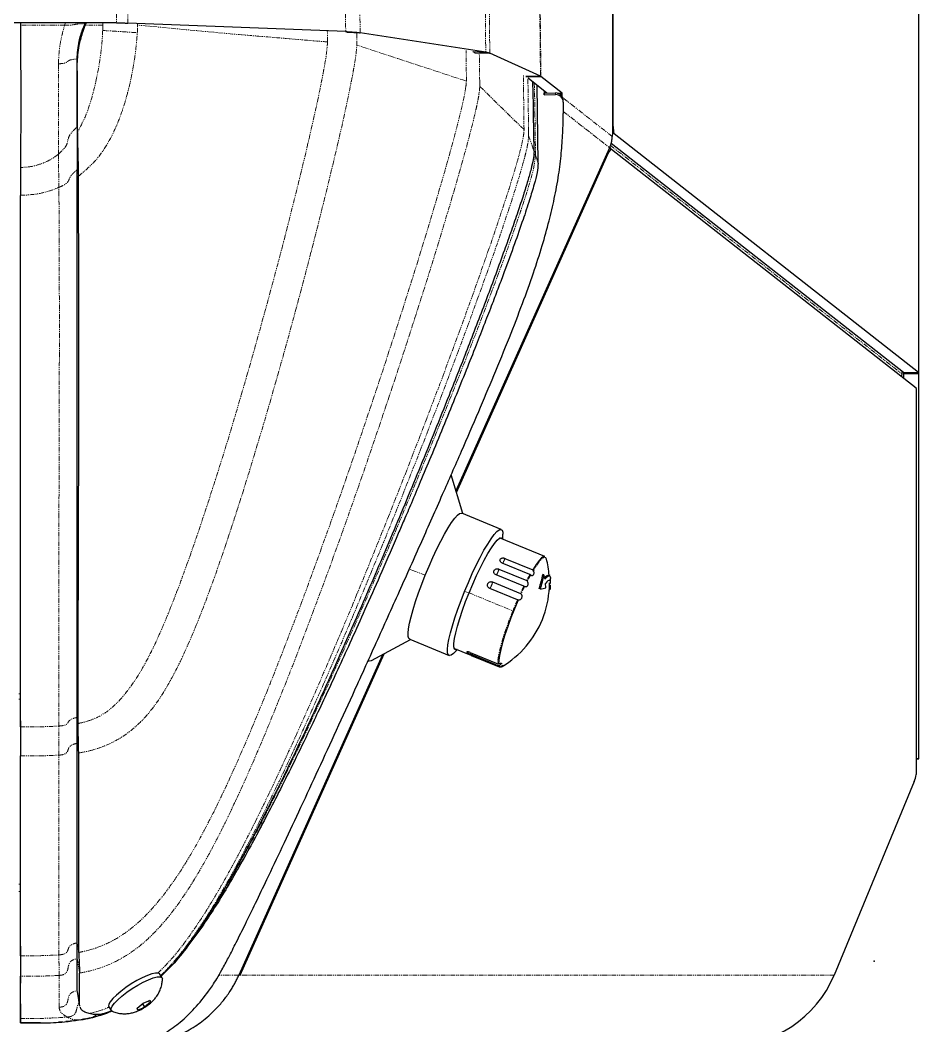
# Model space of a CAD drawing. Header units: millimetres. Extents: x -18594 to 273470, y -238787 to 48452.
# Drawn here: x 163051.3 to 163288.5, y -28931.9 to -28666.4 of the extents above; entities that cross this region are included whole.
import ezdxf

# ---------------------------------------------------------------- set-up
doc = ezdxf.new("R2010")
doc.units = ezdxf.units.MM
doc.linetypes.add('Xref AGV layout$0$PHANTOM', pattern=[2.5, 1.25, -0.25, 0.25, -0.25, 0.25, -0.25])
doc.layers.add('AM_BOR', color=4, linetype='Continuous', lineweight=25)
doc.layers.add('Xref AGV layout$0$ANNOTATION', color=5, linetype='Continuous')

# ---------------------------------------------------------------- blocks, each defined once
blk = doc.blocks.new('Xref AGV layout$0$A$C6D3E55E3')
at = {"color": 7, "linetype": 'Continuous', "lineweight": 25}
for p, q in [((3234.81, 1701.82), (2147.25, 1701.82)), ((3234.57, 1701.76), (3171.55, 1621.4)), ((3234.57, 1697.79), (3234.57, 1701.76)), ((3234.81, 1697.82), (3234.81, 1701.82)), ((3336.39, 1701.82), (3234.81, 1701.82)), ((3336.53, 1701.82), (3336.39, 1701.82)), ((3336.53, 1701.11), (3336.53, 1701.82)), ((3175.55, 1620.68), (3238.6, 1701.07)), ((3238.74, 1701.11), (3340.67, 1701.11)), ((3342.48, 1700.57), (3393.58, 1679.45)), ((3234.57, 1697.79), (3174.04, 1620.6)), ((3234.91, 1697.37), (3234.25, 1697.38)), ((3236.04, 1697.82), (3234.81, 1697.82)), ((3169.56, 1621.18), (2149.25, 1621.18)), ((2149.25, 1620.94), (3171.19, 1620.94)), ((3171.19, 1620.94), (3172.23, 1620.91)), ((3175.14, 1620.33), (3175.39, 1620.3)), ((3175.21, 1620.22), (3265.76, 1579.65)), ((3175.54, 1620.67), (3175.33, 1620.16)), ((3266.2, 1579.79), (3176.92, 1619.78)), ((3160.8, 1607.69), (3156.42, 1602.1)), ((3161.68, 1607.68), (3160.8, 1607.69)), ((3160.8, 1606.45), (3160.8, 1607.69)), ((3163.18, 1607.99), (3162.74, 1607.99)), ((3163.18, 1607.99), (3166.15, 1607.99)), ((3160.77, 1603.69), (3156.87, 1598.71)), ((3160.78, 1602.99), (3160.75, 1605.97)), ((3161.22, 1602.99), (3161.19, 1605.97)), ((3288.12, 1604.54), (3288.01, 1604.27)), ((3288.2, 1604.35), (3288.07, 1604.05)), ((3291.45, 1604.62), (3291.33, 1604.32)), ((3291.89, 1604.3), (3291.88, 1604.29)), ((3156.35, 1601.98), (3150.22, 1588.6)), ((3156.32, 1598.07), (3156.35, 1601.98)), ((3156.42, 1598.13), (3156.42, 1602.1)), ((3179.27, 1601.37), (3158.77, 1601.12)), ((3160.22, 1602.98), (3161.22, 1602.99)), ((3160.23, 1602.98), (3160.78, 1602.99)), ((3161.22, 1602.99), (3160.78, 1602.99)), ((3283.14, 1603.12), (3278.27, 1591.34)), ((3287.96, 1602.89), (3287.83, 1602.58)), ((3291.65, 1601.9), (3291.53, 1601.6)), ((3176.15, 1600.29), (3166.18, 1600.16)), ((3283.59, 1592.59), (3286.62, 1599.92)), ((3287.85, 1599.2), (3284.82, 1591.87)), ((3286.42, 1591.01), (3289.45, 1598.34)), ((3287.02, 1600.03), (3286.6, 1600.29)), ((3290.97, 1597.57), (3287.94, 1590.24)), ((3289.81, 1589.35), (3292.84, 1596.67)), ((3294.55, 1595.9), (3291.52, 1588.57)), ((3275.95, 1591.62), (3271.66, 1581.24)), ((3278.58, 1592.08), (3277.17, 1592.05)), ((3278.25, 1591.35), (3278.21, 1591.26)), ((3278.27, 1591.34), (3278.25, 1591.19)), ((3308.42, 1583.39), (3311.45, 1590.72)), ((3311.94, 1590.82), (3308.91, 1583.49)), ((3309.21, 1583.72), (3312.23, 1591.05)), ((3150.19, 1584.69), (3150.22, 1588.6)), ((3149.97, 1587.54), (3144.86, 1554.38)), ((3149.82, 1584.15), (3149.97, 1587.54)), ((3307.38, 1579.31), (3308.98, 1583.17)), ((3271.75, 1581.46), (3261.58, 1578.39)), ((3271.63, 1581.12), (3271.66, 1581.24)), ((3307.66, 1579.97), (3307.75, 1579.59)), ((3308.67, 1579.03), (3307.69, 1580.05)), ((3304.93, 1567.48), (3309.22, 1577.87)), ((3307.37, 1579.21), (3307.41, 1579.3)), ((3310.56, 1557.41), (3305.02, 1567.7)), ((3393.58, 1522.72), (3308.79, 1560.71)), ((3309.03, 1560.27), (3393.58, 1522.39)), ((3310.74, 1556.75), (3310.7, 1556.57)), ((3144.71, 1550.99), (3144.86, 1554.38)), ((3144.55, 1550.58), (3142.3, 1493.09)), ((3144.55, 1550.51), (3144.71, 1550.99)), ((3393.47, 1522.44), (3393.58, 1522.72)), ((3390.77, 1504.59), (3393.06, 1502.62)), ((3393.81, 1501.85), (3393.06, 1502.62)), ((3394.3, 1502.16), (3393.32, 1501.53)), ((3400.22, 1498.9), (3400.74, 1499.1)), ((3400.27, 1498.8), (3400.74, 1499.1)), ((3400.74, 1499.1), (3402.06, 1497.5)), ((3401.21, 1496.96), (3402.06, 1497.5)), ((3402.35, 1495.51), (3401.03, 1497.1)), ((3402.86, 1495.71), (3402.35, 1495.51)), ((3142.25, 1490.12), (3142.25, 1455.82)), ((3401.97, 1488.07), (3402.95, 1488.7)), ((3142.49, 1481.83), (3142.84, 1481.83)), ((3389.24, 1479.73), (3385.07, 1479.73)), ((3397.96, 1479.75), (3401.77, 1480.32)), ((3401.76, 1480.4), (3401.55, 1480.3)), ((3405.98, 1475.9), (3406.05, 1474.78)), ((3142.25, 1464.73), (3142.84, 1464.73)), ((3178.83, 1464.73), (3183.85, 1464.73)), ((3180.42, 1464.77), (3187.77, 1464.73)), ((3183.84, 1464.73), (3186.25, 1464.73)), ((3328.08, 1464.74), (3187.77, 1464.73)), ((3326.45, 1464.73), (3300.84, 1464.73)), ((3326.45, 1464.73), (3329.61, 1464.73)), ((3329.56, 1464.73), (3333.11, 1464.73)), ((3388.5, 1464.74), (3335.74, 1464.73)), ((3385.93, 1464.73), (3364.7, 1464.73)), ((3389.06, 1464.73), (3391.26, 1464.73)), ((3391.26, 1464.73), (3391.71, 1464.73)), ((3391.71, 1464.73), (3395.7, 1464.73)), ((3405.05, 1464.74), (3393.89, 1464.73)), ((3402.2, 1464.73), (3405.48, 1464.74)), ((3406.22, 1464.74), (3406.22, 1464.74))]:
    blk.add_line(p, q, dxfattribs=at)
at = {"color": 8, "linetype": 'Xref AGV layout$0$PHANTOM', "lineweight": 18}
for p, q in [((2147.25, 1701.76), (3234.57, 1701.76)), ((3336.39, 1701.82), (3336.39, 1701.11)), ((3174.53, 1620.37), (3234.91, 1697.37)), ((3393.58, 1679.45), (3393.58, 1522.72)), ((3172.23, 1620.91), (3161.98, 1607.84)), ((3165.62, 1607.99), (3175.21, 1620.22)), ((3169.56, 1621.18), (3169.56, 1620.94)), ((3171.55, 1620.93), (3171.55, 1621.4)), ((3176.81, 1619.5), (3176.92, 1619.78)), ((3161.19, 1605.97), (3160.75, 1605.97)), ((3290.24, 1604.65), (3290.12, 1604.35)), ((3290.67, 1604.65), (3290.55, 1604.35)), ((3156.42, 1602.1), (2147.25, 1591.26)), ((2147.25, 1591.14), (3156.35, 1601.98)), ((3177.19, 1600.65), (3179.27, 1601.37)), ((3289, 1603.21), (3288.96, 1603.12)), ((3170.83, 1598.83), (3156.83, 1598.66)), ((3177.19, 1600.65), (3165.74, 1600.51)), ((3172.01, 1598.84), (3170.83, 1598.83)), ((3172.01, 1598.84), (3176.15, 1600.29)), ((3170.41, 1597.64), (3155.92, 1597.47)), ((3292.69, 1583.13), (3297.46, 1594.67)), ((3275.93, 1591.51), (3271.63, 1581.12)), ((3150.22, 1588.6), (2147.25, 1577.83)), ((2147.25, 1576.76), (3149.97, 1587.54)), ((3157.85, 1585.93), (3150.58, 1585.84)), ((3157.85, 1585.93), (3159.02, 1585.95)), ((3157.62, 1582.44), (3149.54, 1582.34)), ((3292.7, 1583.13), (3292.31, 1581.97)), ((3307.75, 1579.59), (3307.67, 1579.39)), ((3288.02, 1571.58), (3286.49, 1567.35)), ((3144.86, 1554.38), (2147.25, 1543.66)), ((3145.09, 1553.49), (3147.09, 1553.51)), ((3147.09, 1553.51), (3148.12, 1553.54)), ((2147.25, 1539.87), (3144.55, 1550.58)), ((3147.26, 1545.77), (3144.36, 1545.73)), ((3393.58, 1522.39), (3393.58, 1517.12)), ((3145.18, 1520.72), (3142.85, 1495.68)), ((3393.84, 1501.87), (3393.15, 1502.61)), ((3142.4, 1495.67), (3142.62, 1495.68)), ((3142.62, 1495.68), (3142.85, 1495.68)), ((3142.3, 1493.09), (2147.25, 1482.41)), ((2147.25, 1479.43), (3142.25, 1490.12)), ((3142.25, 1486.47), (3142.83, 1486.48)), ((3142.83, 1486.47), (3142.92, 1486.47)), ((3142.84, 1486.47), (3142.84, 1481.83)), ((3142.49, 1481.83), (3142.25, 1481.97)), ((3181.01, 1479.73), (3177.92, 1479.73)), ((3181.01, 1479.73), (3182.72, 1480.05)), ((3325.58, 1479.73), (3327.2, 1479.96)), ((3385.07, 1479.73), (3332.42, 1479.73)), ((3397.73, 1479.73), (3389.24, 1479.73)), ((3142.84, 1476.38), (3142.25, 1476.65)), ((3142.84, 1476.38), (3142.84, 1464.73)), ((3388.27, 1474.9), (3335.54, 1474.91)), ((3402.08, 1474.94), (3393.68, 1474.99)), ((3178.83, 1464.73), (3180.42, 1464.77)), ((3319.38, 1464.32), (3319.38, 1464.73)), ((3320.8, 1464.32), (3320.8, 1464.73)), ((3326.45, 1464.73), (3328.08, 1464.74)), ((3369.56, 1464.32), (3369.56, 1464.73)), ((3371.5, 1464.32), (3371.5, 1464.73)), ((3385.93, 1464.73), (3388.5, 1464.74)), ((3391.71, 1464.73), (3393.89, 1464.73)), ((3401.19, 1464.73), (3405.05, 1464.74))]:
    blk.add_line(p, q, dxfattribs=at)
at = {"color": 8, "linetype": 'Xref AGV layout$0$PHANTOM', "lineweight": 18, "flags": 128}
for points in [[(3283.76, 1603.57), (3283.35, 1603.34), (3283.31, 1602.95), (3283.65, 1602.41), (3284.35, 1601.74), (3285.4, 1600.95), (3286.78, 1600.07)], [(3170.41, 1597.64), (3164.71, 1591.79), (3159.02, 1585.95)], [(3297.46, 1594.67), (3299.72, 1593.78), (3301.94, 1592.97), (3304.06, 1592.26), (3306.02, 1591.67), (3307.78, 1591.21), (3309.29, 1590.9), (3310.53, 1590.73), (3311.45, 1590.72)], [(3157.62, 1582.44), (3152.87, 1567.98), (3148.12, 1553.54)], [(3151.76, 1479.73), (3152.42, 1479.75), (3153.09, 1479.76)], [(3169.67, 1479.73), (3170.43, 1479.76), (3171.18, 1479.79)], [(3332.42, 1479.73), (3333.7, 1479.94), (3334.97, 1480.14)], [(3385.07, 1479.73), (3386.35, 1479.93), (3387.62, 1480.12)], [(3389.24, 1479.73), (3391.15, 1480.06), (3393.05, 1480.38)], [(3397.73, 1479.73), (3399.64, 1480.02), (3401.55, 1480.3)]]:
    blk.add_lwpolyline(points, dxfattribs=at)
at = {"color": 7, "linetype": 'Continuous', "lineweight": 25, "flags": 128}
for points in [[(3288.7, 1603.05), (3288.5, 1603.23), (3288.24, 1603.52), (3288.09, 1603.77), (3288.05, 1603.97), (3288.07, 1604.05)], [(3289, 1603.21), (3288.63, 1603.53), (3288.37, 1603.82), (3288.22, 1604.07), (3288.18, 1604.28), (3288.25, 1604.44), (3288.44, 1604.55), (3288.74, 1604.62), (3288.9, 1604.63)], [(3290.24, 1604.65), (3289.89, 1604.64), (3289.62, 1604.58), (3289.46, 1604.48), (3289.39, 1604.34), (3289.42, 1604.15), (3289.56, 1603.93), (3289.79, 1603.67), (3290.12, 1603.38)], [(3283.14, 1603.12), (3283.14, 1602.8), (3283.48, 1602.26), (3284.19, 1601.59), (3285.24, 1600.8), (3286.62, 1599.92)], [(3294.62, 1596.1), (3296.94, 1595.11), (3299.27, 1594.18), (3301.57, 1593.33), (3303.76, 1592.58), (3305.81, 1591.96), (3307.64, 1591.47), (3309.22, 1591.13), (3310.5, 1590.95), (3311.45, 1590.94)], [(3275.93, 1591.51), (3276.13, 1591.83), (3276.68, 1592.02), (3277.17, 1592.05)], [(3292.31, 1581.97), (3289.94, 1582.96), (3287.63, 1583.99), (3285.42, 1585.03), (3283.35, 1586.07), (3281.47, 1587.07), (3279.81, 1588.04), (3278.42, 1588.93), (3277.32, 1589.74), (3276.52, 1590.45), (3276.06, 1591.04), (3275.93, 1591.51)], [(3278.13, 1591.61), (3278.35, 1591.92), (3278.55, 1592)], [(3292.7, 1583.13), (3290.38, 1584.1), (3288.13, 1585.11), (3286, 1586.13), (3284.04, 1587.13), (3282.29, 1588.1), (3280.81, 1589.01), (3279.63, 1589.83), (3278.78, 1590.55), (3278.27, 1591.15), (3278.13, 1591.61)], [(3278.32, 1591.46), (3278.28, 1591.41), (3278.22, 1591.24)], [(3307.75, 1579.59), (3307.53, 1579.28), (3306.95, 1579.12), (3306.03, 1579.13), (3304.78, 1579.29), (3303.24, 1579.61), (3301.45, 1580.07), (3299.45, 1580.67), (3297.29, 1581.39), (3295.02, 1582.22), (3292.7, 1583.13)], [(3288.02, 1571.58), (3285.65, 1572.57), (3283.33, 1573.6), (3281.12, 1574.64), (3279.05, 1575.68), (3277.17, 1576.69), (3275.52, 1577.65), (3274.13, 1578.54), (3273.02, 1579.35), (3272.23, 1580.06), (3271.76, 1580.65), (3271.63, 1581.12)], [(3309.25, 1577.99), (3309.04, 1577.66), (3308.5, 1577.48), (3307.63, 1577.44), (3306.46, 1577.56), (3305, 1577.82), (3303.29, 1578.22), (3301.37, 1578.76), (3299.26, 1579.41), (3297.02, 1580.18), (3294.69, 1581.04), (3292.31, 1581.97)], [(3307.3, 1579.18), (3307.35, 1579.25), (3307.38, 1579.31)], [(3307.34, 1579.2), (3307.37, 1579.24), (3307.43, 1579.43)], [(3308.67, 1579.03), (3309.12, 1578.45), (3309.25, 1577.99)], [(3304.93, 1567.48), (3304.75, 1567.27), (3304.2, 1567.09), (3303.34, 1567.06), (3302.16, 1567.17), (3300.71, 1567.43), (3299, 1567.83), (3297.07, 1568.37), (3294.97, 1569.02), (3292.72, 1569.79), (3290.39, 1570.65), (3288.02, 1571.58)], [(3310.56, 1557.41), (3310.61, 1557.33), (3310.74, 1556.75)], [(3393.32, 1501.53), (3393.28, 1501.5), (3393.07, 1501.09), (3393.07, 1500.39), (3393.28, 1499.42), (3393.7, 1498.24), (3394.3, 1496.89), (3395.06, 1495.45), (3395.94, 1493.98), (3396.89, 1492.55), (3397.89, 1491.22), (3398.87, 1490.06), (3399.8, 1489.12), (3400.62, 1488.44), (3401.3, 1488.07), (3401.82, 1488.01), (3401.97, 1488.07)], [(3403.14, 1488.94), (3402.9, 1488.67), (3402.43, 1488.65), (3401.79, 1488.95), (3400.99, 1489.55), (3400.09, 1490.43), (3399.12, 1491.54), (3398.12, 1492.83), (3397.15, 1494.25), (3396.25, 1495.71), (3395.46, 1497.17), (3394.81, 1498.54), (3394.35, 1499.77), (3394.08, 1500.8), (3394.03, 1501.57), (3394.19, 1502.06), (3394.56, 1502.24), (3394.62, 1502.24)], [(3406.22, 1464.73), (3405.22, 1464.73), (3403.72, 1464.73), (3402.22, 1464.73)]]:
    blk.add_lwpolyline(points, dxfattribs=at)
at = {"color": 7, "linetype": 'Continuous', "lineweight": 25}
for centre, radius, start, end in [((3238.71, 1700.93), 0.187, 81.7788, 127.6797), ((3339.75, 1694.71), 6.47, 65.0962, 81.9119), ((3234.84, 1691.37), 6, 82.2609, 89.3324), ((3169.99, 1626.4), 5.23, 265.2871, 287.3566), ((3177.53, 1622.21), 2.5, 217.7016, 256.0319), ((3162.75, 1605.99), 2, 90.1138, 180.7192), ((3163.18, 1605.99), 2, 90.1104, 180.7226), ((3290.07, 1578.65), 25.7, 94.6017, 104.2126), ((3290.07, 1578.65), 26, 89.7522, 92.5843), ((3290.07, 1578.65), 25.7, 87.3343, 90.0421), ((3290.27, 1583.02), 21.63, 86.8753, 88.9531), ((3290.07, 1578.65), 25.7, 67.9203, 87.3343), ((3291.42, 1604.11), 0.503, 22.1757, 86.7275), ((3285.38, 1585.83), 16.92, 68.7046, 81.6866), ((3293.33, 1578.61), 24.87, 100.5063, 102.4854), ((3285.39, 1585.92), 17.17, 68.6164, 81.4086), ((3293.19, 1579.56), 23.9, 94.4525, 96.3646), ((3285.32, 1601.33), 6.36, 5.2099, 19.0009), ((3290.07, 1578.65), 25.7, 30.8643, 67.9203), ((3311.77, 1591.34), 0.546, 287.2386, 327.553), ((3311.28, 1591.31), 1, 14.3606, 31.8911), ((3372, 1862.57), 382.77, 272.3391, 273.1526)]:
    blk.add_arc(centre, radius, start, end, dxfattribs=at)
at = {"color": 8, "linetype": 'Xref AGV layout$0$PHANTOM', "lineweight": 18}
for centre, radius, start, end in [((3316.68, 1650.63), 58.95, 240.7325, 242.4948), ((3316.85, 1650.88), 59.05, 240.7177, 242.51), ((3330, 1676.81), 88.33, 243.7831, 245.1266), ((3329.8, 1676.35), 87.62, 243.7651, 245.1448), ((3336.95, 1692.06), 105.09, 246.2052, 247.924), ((3281.83, 1586.99), 5.87, 60.8753, 72.5538), ((3284, 1590.89), 1.41, 51.7125, 60.9616), ((3284.93, 1585.5), 5.71, 63.0032, 74.9117), ((3287.03, 1589.37), 1.32, 44.7139, 67.9685), ((3311.76, 1591.56), 0.544, 286.7368, 328.0427), ((3288.93, 1584.99), 4.45, 64.3285, 78.4822), ((3290.38, 1587.51), 1.56, 42.9418, 72.5205), ((3306.72, 1578.08), 5.84, 67.982, 72.0419)]:
    blk.add_arc(centre, radius, start, end, dxfattribs=at)
at = {"color": 7, "linetype": 'Continuous', "lineweight": 25}
for centre, major_axis, ratio, start_param, end_param in [((3254.16, 1693.82), (19.6, -7.92), 0.056319, 3.003174, 3.125347), ((3254.16, 1693.82), (19.6, -3.95), 0.031467, 2.986754, 3.108927), ((3382.25, 1651.31), (0, 30.39), 0.987038, 4.712389, 5.895743), ((3167.92, 1598.79), (20, 0.12), 0.069658, 1.657636, 2.099446), ((3151.89, 1499.73), (20.33, 0), 0.983668, 4.218195, 4.250738), ((3151.54, 1499.73), (20.33, 0), 0.983668, 4.237572, 4.250738)]:
    blk.add_ellipse(centre, major_axis=major_axis, ratio=ratio, start_param=start_param, end_param=end_param, dxfattribs=at)
for points, knots in [([(3175.21, 1620.22), (3175.12, 1620.26), (3174.95, 1620.33), (3174.7, 1620.43), (3174.46, 1620.51), (3174.22, 1620.59), (3173.99, 1620.65), (3173.76, 1620.71), (3173.54, 1620.76), (3173.33, 1620.8), (3173.13, 1620.83), (3172.93, 1620.85), (3172.74, 1620.87), (3172.56, 1620.89), (3172.39, 1620.9), (3172.28, 1620.9), (3172.23, 1620.91)], [0, 0, 0, 0, 0.0898075, 0.1767874, 0.2609398, 0.3422647, 0.420762, 0.4964318, 0.569274, 0.6392887, 0.7064759, 0.7708356, 0.8323678, 0.8910726, 0.94695, 1, 1, 1, 1]), ([(3414.25, 1478.7), (3414.17, 1481.17), (3414.02, 1485.89), (3413.04, 1492.7), (3411.28, 1498.41), (3408.86, 1503.13), (3405.98, 1507.11), (3402.28, 1510.93), (3398.95, 1513.63), (3396.29, 1515.49), (3394.4, 1516.67), (3391.94, 1518.07), (3388.74, 1519.78), (3384.72, 1521.83), (3379.91, 1524.22), (3374.37, 1526.91), (3367.6, 1530.16), (3359.56, 1533.96), (3350.29, 1538.3), (3340.43, 1542.87), (3330.14, 1547.61), (3318.58, 1552.89), (3305.93, 1558.63), (3292.44, 1564.7), (3279.37, 1570.54), (3267.03, 1576.01), (3255.61, 1581.03), (3245.15, 1585.54), (3235.16, 1589.77), (3225.66, 1593.65), (3216.64, 1597.15), (3208.55, 1600.05), (3201.29, 1602.39), (3194.75, 1604.23), (3188.53, 1605.7), (3182.57, 1606.79), (3176.78, 1607.5), (3171.36, 1607.89), (3167.86, 1607.96), (3166.15, 1607.99)], [0, 0, 0, 0, 0.025274, 0.048359, 0.070215, 0.085994, 0.102487, 0.120373, 0.140323, 0.146357, 0.15369, 0.163121, 0.175436, 0.190954, 0.209426, 0.230563, 0.254078, 0.286571, 0.321791, 0.359168, 0.398125, 0.438089, 0.489616, 0.540654, 0.590014, 0.636502, 0.679185, 0.718083, 0.753433, 0.790516, 0.823488, 0.852747, 0.878705, 0.901796, 0.922456, 0.944275, 0.964023, 0.982382, 1, 1, 1, 1]), ([(3179.27, 1601.37), (3180.09, 1601.3), (3181.98, 1601.12), (3185.19, 1600.22), (3189.34, 1598.99), (3194.57, 1597.25), (3200.92, 1595.02), (3206.85, 1592.84), (3212.13, 1590.86), (3216.63, 1589.15), (3221.75, 1587.17), (3227.61, 1584.88), (3234.19, 1582.26), (3241.42, 1579.35), (3249.03, 1576.25), (3256.41, 1573.19), (3263.06, 1570.41), (3268.65, 1568.05), (3273.2, 1566.11), (3279.23, 1563.52), (3286.76, 1560.25), (3295.79, 1556.26), (3303.86, 1552.64), (3311.14, 1549.33), (3317.81, 1546.25), (3324.03, 1543.33), (3330.75, 1540.13), (3337.84, 1536.68), (3345.22, 1533), (3351.9, 1529.57), (3357.94, 1526.37), (3363.81, 1523.15), (3369.5, 1519.89), (3375.05, 1516.5), (3380.5, 1512.94), (3385.83, 1509.09), (3390.46, 1505.39), (3392.96, 1502.86), (3393.9, 1501.91)], [0, 0, 0, 0, 0.0103783, 0.0238223, 0.0419195, 0.0650569, 0.0933443, 0.1268379, 0.1447773, 0.1645492, 0.1876255, 0.2140678, 0.2438767, 0.2770534, 0.3124408, 0.3475633, 0.3778916, 0.4034266, 0.4241679, 0.4403056, 0.4862656, 0.5277845, 0.564861, 0.5979062, 0.6287567, 0.6576338, 0.6845363, 0.7227445, 0.7571193, 0.7886758, 0.8174179, 0.8433495, 0.8731382, 0.9001865, 0.9254044, 0.9551756, 0.9831293, 1, 1, 1, 1]), ([(3288.8, 1603.06), (3288.84, 1603.07), (3288.91, 1603.09), (3288.99, 1603.13), (3289.02, 1603.16), (3289.01, 1603.19), (3289, 1603.2), (3289, 1603.21)], [0, 0, 0, 0, 0.253118, 0.506715, 0.74212, 0.949732, 1, 1, 1, 1]), ([(3290.54, 1603.32), (3290.5, 1603.32), (3290.42, 1603.31), (3290.3, 1603.32), (3290.2, 1603.34), (3290.14, 1603.36), (3290.12, 1603.37), (3290.12, 1603.38)], [0, 0, 0, 0, 0.235003, 0.470185, 0.695673, 0.902599, 1, 1, 1, 1]), ([(3176.15, 1600.29), (3176.87, 1600.23), (3178.44, 1600.09), (3181.02, 1599.44), (3184.13, 1598.58), (3187.92, 1597.4), (3192.3, 1595.95), (3197.18, 1594.27), (3204.75, 1591.58), (3214.96, 1587.81), (3227.71, 1582.93), (3242.54, 1577.1), (3259.05, 1570.44), (3276.92, 1563.02), (3293.85, 1555.79), (3309.22, 1549.03), (3323.01, 1542.78), (3335.28, 1537.05), (3346.52, 1531.58), (3356.69, 1526.41), (3365.72, 1521.55), (3373.72, 1516.92), (3380.83, 1512.34), (3386.25, 1508.57), (3389.09, 1506.06), (3389.96, 1505.29)], [0, 0, 0, 0, 0.009247, 0.020014, 0.033769, 0.050497, 0.070682, 0.092805, 0.116326, 0.173407, 0.231796, 0.290864, 0.376867, 0.459308, 0.53809, 0.612009, 0.67384, 0.731521, 0.784972, 0.83357, 0.877227, 0.915853, 0.951601, 0.985205, 1, 1, 1, 1]), ([(3286.78, 1600.07), (3286.75, 1600.06), (3286.71, 1600.04), (3286.65, 1599.99), (3286.63, 1599.95), (3286.62, 1599.92)], [0, 0, 0, 0, 0.368827, 0.621629, 1, 1, 1, 1]), ([(3286.78, 1600.07), (3286.94, 1600.12), (3287.21, 1600.19), (3287.61, 1600.19), (3287.89, 1600.13), (3288.08, 1600.01), (3288.17, 1599.87), (3288.18, 1599.7), (3288.1, 1599.53), (3288.01, 1599.42), (3287.97, 1599.38)], [0, 0, 0, 0, 0.196075, 0.324145, 0.453018, 0.563721, 0.666912, 0.777321, 0.905895, 1, 1, 1, 1]), ([(3287.97, 1599.38), (3287.96, 1599.37), (3287.94, 1599.35), (3287.91, 1599.3), (3287.88, 1599.25), (3287.86, 1599.22), (3287.85, 1599.2)], [0, 0, 0, 0, 0.2537912, 0.5039715, 0.7522985, 1, 1, 1, 1]), ([(3289.45, 1598.34), (3289.46, 1598.36), (3289.47, 1598.39), (3289.51, 1598.44), (3289.55, 1598.48), (3289.58, 1598.49), (3289.6, 1598.5)], [0, 0, 0, 0, 0.247643, 0.49609, 0.746272, 1, 1, 1, 1]), ([(3289.6, 1598.5), (3289.75, 1598.56), (3289.99, 1598.65), (3290.39, 1598.66), (3290.71, 1598.6), (3290.94, 1598.47), (3291.09, 1598.31), (3291.16, 1598.12), (3291.15, 1597.93), (3291.09, 1597.81), (3291.07, 1597.76)], [0, 0, 0, 0, 0.196064, 0.324148, 0.453032, 0.563755, 0.666929, 0.777293, 0.905881, 1, 1, 1, 1]), ([(3291.07, 1597.76), (3291.06, 1597.74), (3291.05, 1597.72), (3291.02, 1597.67), (3291, 1597.62), (3290.98, 1597.58), (3290.97, 1597.57)], [0, 0, 0, 0, 0.253333, 0.503815, 0.752294, 1, 1, 1, 1]), ([(3292.84, 1596.67), (3292.85, 1596.69), (3292.87, 1596.72), (3292.9, 1596.77), (3292.93, 1596.82), (3292.96, 1596.84), (3292.97, 1596.85)], [0, 0, 0, 0, 0.247765, 0.496044, 0.746372, 1, 1, 1, 1]), ([(3292.97, 1596.85), (3293.1, 1596.91), (3293.31, 1597.03), (3293.7, 1597.06), (3294.02, 1597.01), (3294.28, 1596.88), (3294.47, 1596.71), (3294.6, 1596.5), (3294.65, 1596.29), (3294.63, 1596.16), (3294.62, 1596.1)], [0, 0, 0, 0, 0.196077, 0.324138, 0.453027, 0.563727, 0.666942, 0.777307, 0.905887, 1, 1, 1, 1]), ([(3294.62, 1596.1), (3294.62, 1596.08), (3294.61, 1596.06), (3294.59, 1596.01), (3294.57, 1595.95), (3294.56, 1595.92), (3294.55, 1595.9)], [0, 0, 0, 0, 0.253913, 0.504029, 0.752536, 1, 1, 1, 1]), ([(3284.82, 1591.87), (3284.78, 1591.78), (3284.68, 1591.59), (3284.45, 1591.38), (3284.21, 1591.28), (3283.96, 1591.28), (3283.74, 1591.39), (3283.58, 1591.59), (3283.49, 1591.86), (3283.47, 1592.18), (3283.52, 1592.43), (3283.58, 1592.56), (3283.59, 1592.59)], [0, 0, 0, 0, 0.108385, 0.216802, 0.32483, 0.432048, 0.538414, 0.644362, 0.750515, 0.857413, 0.965182, 1, 1, 1, 1]), ([(3287.94, 1590.24), (3287.89, 1590.14), (3287.79, 1589.95), (3287.55, 1589.75), (3287.26, 1589.65), (3286.97, 1589.66), (3286.7, 1589.78), (3286.49, 1589.99), (3286.36, 1590.27), (3286.32, 1590.59), (3286.36, 1590.85), (3286.41, 1590.98), (3286.42, 1591.01)], [0, 0, 0, 0, 0.108388, 0.216789, 0.32482, 0.432026, 0.538403, 0.644346, 0.750513, 0.857402, 0.96517, 1, 1, 1, 1]), ([(3311.45, 1590.94), (3311.39, 1591.09), (3311.29, 1591.32), (3311.25, 1591.57), (3311.27, 1591.69), (3311.35, 1591.69), (3311.47, 1591.62), (3311.62, 1591.46), (3311.77, 1591.26), (3311.87, 1591.1), (3311.92, 1591.04)], [0, 0, 0, 0, 0.196078, 0.324172, 0.453025, 0.563734, 0.666944, 0.777321, 0.905887, 1, 1, 1, 1]), ([(3311.45, 1590.72), (3311.45, 1590.74), (3311.47, 1590.77), (3311.47, 1590.83), (3311.46, 1590.89), (3311.45, 1590.93), (3311.45, 1590.94)], [0, 0, 0, 0, 0.247599, 0.496092, 0.746253, 1, 1, 1, 1]), ([(3312.22, 1591.27), (3312.14, 1591.42), (3312.02, 1591.66), (3311.89, 1591.93), (3311.83, 1592.08), (3311.84, 1592.12), (3311.9, 1592.07), (3312, 1591.94), (3312.12, 1591.76), (3312.21, 1591.62), (3312.25, 1591.56)], [0, 0, 0, 0, 0.1960909, 0.32416, 0.4530506, 0.5637213, 0.6669007, 0.7773002, 0.9058754, 1, 1, 1, 1]), ([(3311.92, 1591.04), (3311.93, 1591.02), (3311.94, 1590.99), (3311.95, 1590.93), (3311.95, 1590.87), (3311.94, 1590.84), (3311.94, 1590.82)], [0, 0, 0, 0, 0.253688, 0.50395, 0.752376, 1, 1, 1, 1]), ([(3312.23, 1591.05), (3312.24, 1591.07), (3312.25, 1591.1), (3312.26, 1591.16), (3312.25, 1591.22), (3312.23, 1591.25), (3312.22, 1591.27)], [0, 0, 0, 0, 0.247516, 0.496085, 0.74628, 1, 1, 1, 1]), ([(3312.25, 1591.56), (3312.26, 1591.54), (3312.27, 1591.51), (3312.28, 1591.46), (3312.28, 1591.4), (3312.27, 1591.36), (3312.26, 1591.35)], [0, 0, 0, 0, 0.253754, 0.503988, 0.752309, 1, 1, 1, 1]), ([(3149.97, 1587.54), (3149.98, 1587.58), (3149.99, 1587.68), (3150.02, 1587.82), (3150.04, 1587.96), (3150.07, 1588.09), (3150.1, 1588.21), (3150.13, 1588.33), (3150.16, 1588.43), (3150.19, 1588.52), (3150.21, 1588.57), (3150.22, 1588.6)], [0, 0, 0, 0, 0.098357, 0.199901, 0.304634, 0.412555, 0.523664, 0.637964, 0.755452, 0.876131, 1, 1, 1, 1]), ([(3291.52, 1588.57), (3291.47, 1588.48), (3291.37, 1588.29), (3291.11, 1588.09), (3290.8, 1587.98), (3290.48, 1587.99), (3290.19, 1588.11), (3289.94, 1588.32), (3289.78, 1588.6), (3289.72, 1588.93), (3289.75, 1589.18), (3289.8, 1589.31), (3289.81, 1589.35)], [0, 0, 0, 0, 0.108385, 0.216775, 0.324817, 0.432033, 0.538406, 0.644329, 0.750502, 0.8574, 0.965167, 1, 1, 1, 1]), ([(3308.42, 1583.39), (3308.38, 1583.29), (3308.3, 1583.09), (3308.24, 1582.83), (3308.23, 1582.64), (3308.27, 1582.54), (3308.35, 1582.54), (3308.46, 1582.65), (3308.59, 1582.84), (3308.73, 1583.1), (3308.84, 1583.33), (3308.89, 1583.46), (3308.91, 1583.49)], [0, 0, 0, 0, 0.108374, 0.21678, 0.324832, 0.432039, 0.538397, 0.644337, 0.750491, 0.857398, 0.96516, 1, 1, 1, 1]), ([(3309.21, 1583.72), (3309.17, 1583.63), (3309.09, 1583.43), (3309.01, 1583.24), (3308.98, 1583.18), (3308.98, 1583.17)], [0, 0, 0, 0, 0.460797, 0.921639, 1, 1, 1, 1]), ([(3144.55, 1550.58), (3144.55, 1550.67), (3144.56, 1550.84), (3144.57, 1551.08), (3144.58, 1551.31), (3144.59, 1551.52), (3144.61, 1551.83), (3144.64, 1552.24), (3144.67, 1552.7), (3144.7, 1553.08), (3144.74, 1553.42), (3144.77, 1553.75), (3144.81, 1554.08), (3144.84, 1554.28), (3144.86, 1554.38)], [0, 0, 0, 0, 0.056144, 0.109352, 0.159625, 0.206962, 0.251366, 0.376096, 0.501793, 0.590934, 0.685322, 0.78496, 0.889852, 1, 1, 1, 1]), ([(3412.25, 1493.6), (3412.25, 1493.77), (3412.25, 1494.11), (3412.23, 1494.59), (3412.22, 1495.05), (3412.19, 1495.48), (3412.15, 1496.14), (3412.06, 1497.03), (3411.87, 1498.53), (3411.52, 1500.41), (3410.77, 1503.28), (3409.42, 1506.85), (3407.6, 1510.14), (3405.82, 1512.67), (3404.44, 1514.36), (3402.88, 1516.03), (3401.05, 1517.73), (3399.21, 1519.16), (3397.64, 1520.21), (3396.54, 1520.88), (3395.55, 1521.43), (3394.56, 1521.94), (3393.91, 1522.24), (3393.58, 1522.39)], [0, 0, 0, 0, 0.013966, 0.02722, 0.039762, 0.051592, 0.062711, 0.094023, 0.125383, 0.187268, 0.250603, 0.369469, 0.500509, 0.560189, 0.62541, 0.680858, 0.750265, 0.832008, 0.875104, 0.907747, 0.939444, 0.970195, 1, 1, 1, 1]), ([(3399.44, 1500.52), (3399.07, 1500.77), (3398.36, 1501.26), (3397.15, 1501.79), (3395.93, 1502.14), (3395.08, 1502.19), (3394.7, 1502.22)], [0, 0, 0, 0, 0.262532, 0.508145, 0.774423, 1, 1, 1, 1]), ([(3403.12, 1488.96), (3403.18, 1489.08), (3403.43, 1489.58), (3403.66, 1490.53), (3403.82, 1491.75), (3403.79, 1492.92), (3403.61, 1494.04), (3403.29, 1495.15), (3402.8, 1496.33), (3402.1, 1497.58), (3401.22, 1498.8), (3400.34, 1499.78), (3399.7, 1500.31), (3399.44, 1500.52)], [0, 0, 0, 0, 0.030303, 0.128209, 0.221244, 0.310121, 0.396267, 0.482982, 0.578106, 0.693275, 0.808188, 0.921939, 1, 1, 1, 1]), ([(3401.03, 1497.1), (3400.91, 1497.41), (3400.67, 1498.02), (3400.37, 1498.6), (3400.22, 1498.9)], [0, 0, 0, 0, 0.499993, 1, 1, 1, 1]), ([(3402.06, 1497.5), (3402.21, 1497.21), (3402.5, 1496.63), (3402.74, 1496.02), (3402.86, 1495.71)], [0, 0, 0, 0, 0.499975, 1, 1, 1, 1]), ([(3142.25, 1490.12), (3142.25, 1490.21), (3142.25, 1490.39), (3142.25, 1490.66), (3142.25, 1490.92), (3142.26, 1491.17), (3142.26, 1491.41), (3142.26, 1491.69), (3142.27, 1492.01), (3142.28, 1492.37), (3142.29, 1492.73), (3142.3, 1492.96), (3142.3, 1493.09)], [0, 0, 0, 0, 0.0918873, 0.1803897, 0.2655088, 0.3472465, 0.4256048, 0.5005863, 0.6285823, 0.7504799, 0.86087, 1, 1, 1, 1]), ([(3402.98, 1488.93), (3403, 1488.91), (3403.12, 1488.63), (3403.36, 1488.01), (3403.68, 1487.09), (3403.99, 1485.78), (3404.09, 1484.32), (3403.86, 1483.35), (3403.75, 1482.88)], [0, 0, 0, 0, 0.011191, 0.111087, 0.25866, 0.410608, 0.716366, 1, 1, 1, 1]), ([(3405.4, 1480.64), (3405.24, 1481.53), (3404.95, 1483.19), (3404.31, 1485.49), (3403.69, 1487.36), (3403.22, 1488.47), (3403.02, 1488.95)], [0, 0, 0, 0, 0.302838, 0.561063, 0.813371, 1, 1, 1, 1]), ([(3151.76, 1479.73), (3150.19, 1479.82), (3148.1, 1479.94), (3145.53, 1480.63), (3144, 1481.14), (3143, 1481.6), (3142.49, 1481.83)], [0, 0, 0, 0, 0.498474, 0.664895, 0.829858, 1, 1, 1, 1]), ([(3153.09, 1479.76), (3151.47, 1479.85), (3149.3, 1479.97), (3146.58, 1480.64), (3144.79, 1481.19), (3143.53, 1481.6), (3142.84, 1481.83)], [0, 0, 0, 0, 0.469736, 0.631242, 0.798565, 1, 1, 1, 1]), ([(3403.75, 1482.88), (3403.62, 1482.48), (3403.36, 1481.69), (3402.8, 1480.79), (3402.33, 1480.64), (3402.07, 1480.56)], [0, 0, 0, 0, 0.317078, 0.631279, 1, 1, 1, 1]), ([(3405.15, 1481.96), (3405.23, 1481.57), (3405.48, 1480.34), (3405.73, 1478.59), (3405.84, 1477.24), (3405.88, 1476.77)], [0, 0, 0, 0, 0.234231, 0.731169, 1, 1, 1, 1]), ([(3169.67, 1479.73), (3166.73, 1479.73), (3160.8, 1479.73), (3154.79, 1479.73), (3151.76, 1479.73)], [0, 0, 0, 0, 0.495863, 1, 1, 1, 1]), ([(3171.18, 1479.79), (3168.22, 1479.79), (3162.23, 1479.78), (3156.16, 1479.77), (3153.09, 1479.76)], [0, 0, 0, 0, 0.494125, 1, 1, 1, 1]), ([(3169.67, 1479.73), (3171.58, 1479.73), (3175.41, 1479.73), (3179.14, 1479.73), (3181.01, 1479.73)], [0, 0, 0, 0, 0.5000057, 1, 1, 1, 1]), ([(3171.18, 1479.79), (3173.13, 1479.82), (3177.02, 1479.89), (3180.82, 1479.99), (3182.72, 1480.05)], [0, 0, 0, 0, 0.499502, 1, 1, 1, 1]), ([(3325.58, 1479.73), (3322.29, 1479.73), (3315.9, 1479.73), (3306.6, 1479.73), (3297.86, 1479.73), (3289.08, 1479.73), (3280.32, 1479.73), (3271.26, 1479.73), (3262.32, 1479.73), (3250.25, 1479.73), (3235.16, 1479.73), (3217.05, 1479.73), (3198.96, 1479.73), (3186.99, 1479.73), (3181.01, 1479.73)], [0, 0, 0, 0, 0.0682, 0.132466, 0.192827, 0.249305, 0.314398, 0.374512, 0.436964, 0.499512, 0.624561, 0.74948, 0.874773, 1, 1, 1, 1]), ([(3327.2, 1479.96), (3323.91, 1479.96), (3317.52, 1479.98), (3308.21, 1480), (3299.47, 1480.02), (3290.69, 1480.04), (3281.92, 1480.06), (3272.87, 1480.09), (3263.93, 1480.12), (3251.85, 1480.16), (3236.76, 1480.2), (3218.67, 1480.2), (3200.62, 1480.13), (3188.68, 1480.08), (3182.72, 1480.05)], [0, 0, 0, 0, 0.0682465, 0.132559, 0.1929635, 0.2494842, 0.314628, 0.3747916, 0.437294, 0.4998947, 0.6250277, 0.7499512, 0.8751033, 1, 1, 1, 1]), ([(3332.42, 1479.73), (3331.37, 1479.73), (3329.29, 1479.73), (3326.82, 1479.73), (3325.58, 1479.73)], [0, 0, 0, 0, 0.499969, 1, 1, 1, 1]), ([(3334.97, 1480.14), (3333.78, 1480.11), (3331.4, 1480.05), (3328.6, 1479.99), (3327.2, 1479.96)], [0, 0, 0, 0, 0.500499, 1, 1, 1, 1]), ([(3385.07, 1479.73), (3376.3, 1479.73), (3358.75, 1479.73), (3341.2, 1479.73), (3332.42, 1479.73)], [0, 0, 0, 0, 0.499334, 1, 1, 1, 1]), ([(3387.62, 1480.12), (3378.86, 1480.13), (3361.3, 1480.14), (3343.76, 1480.14), (3334.97, 1480.14)], [0, 0, 0, 0, 0.499164, 1, 1, 1, 1]), ([(3397.73, 1479.73), (3396.27, 1479.73), (3393.45, 1479.73), (3390.61, 1479.73), (3389.24, 1479.73)], [0, 0, 0, 0, 0.516116, 1, 1, 1, 1]), ([(3401.55, 1480.3), (3400.09, 1480.31), (3397.26, 1480.34), (3394.42, 1480.36), (3393.05, 1480.38)], [0, 0, 0, 0, 0.516066, 1, 1, 1, 1]), ([(3406.22, 1464.74), (3406.22, 1466.65), (3406.21, 1470.54), (3406.12, 1475.73), (3405.59, 1478.95), (3405.38, 1480.22)], [0, 0, 0, 0, 0.3685896, 0.7506441, 1, 1, 1, 1]), ([(3406.2, 1470.05), (3406.2, 1469.82), (3406.22, 1468.96), (3406.22, 1467.59), (3406.22, 1466.25), (3406.22, 1465.54), (3406.22, 1465.31)], [0, 0, 0, 0, 0.139297, 0.528707, 0.844669, 1, 1, 1, 1]), ([(3406.22, 1466.15), (3406.22, 1466.2), (3406.22, 1466.56), (3406.22, 1466.94), (3406.22, 1467.27)], [0, 0, 0, 0, 0.133959, 1, 1, 1, 1]), ([(3406.22, 1466.15), (3406.22, 1465.69), (3406.22, 1464.87), (3406.22, 1464.78), (3406.22, 1464.73)], [0, 0, 0, 0, 0.564726, 1, 1, 1, 1]), ([(3142.84, 1464.73), (3144, 1464.74), (3146.62, 1464.76), (3150.86, 1464.8), (3155.83, 1464.82), (3162.59, 1464.83), (3170.88, 1464.82), (3177.23, 1464.79), (3180.42, 1464.77)], [0, 0, 0, 0, 0.088423, 0.1989504, 0.3318996, 0.4823254, 0.7394749, 1, 1, 1, 1]), ([(3328.08, 1464.74), (3328.97, 1464.74), (3330.84, 1464.74), (3333.42, 1464.73), (3334.99, 1464.73), (3335.74, 1464.73)], [0, 0, 0, 0, 0.32231, 0.677692, 1, 1, 1, 1]), ([(3385.93, 1464.73), (3386.41, 1464.73), (3387.4, 1464.73), (3388.56, 1464.73), (3389.04, 1464.73), (3389.25, 1464.73)], [0, 0, 0, 0, 0.3517356, 0.7250499, 1, 1, 1, 1]), ([(3388.5, 1464.74), (3389.08, 1464.74), (3390.38, 1464.74), (3392.04, 1464.74), (3393.24, 1464.74), (3393.69, 1464.73), (3393.89, 1464.73)], [0, 0, 0, 0, 0.221581, 0.499997, 0.778421, 1, 1, 1, 1]), ([(3401.19, 1464.73), (3401.54, 1464.73), (3402.07, 1464.73), (3402.11, 1464.73), (3402.12, 1464.73)], [0, 0, 0, 0, 0.681357, 1, 1, 1, 1]), ([(3405.05, 1464.74), (3405.3, 1464.74), (3405.82, 1464.74), (3406.21, 1464.74), (3406.22, 1464.74), (3406.22, 1464.74)], [0, 0, 0, 0, 0.32294, 0.67706, 1, 1, 1, 1])]:
    blk.add_open_spline(points, degree=3, knots=knots, dxfattribs=at)
for points in [[(3156.35, 1601.98), (3156.37, 1602.03), (3156.39, 1602.07), (3156.42, 1602.1)], [(3149.82, 1584.15), (3149.92, 1584.37), (3150.04, 1584.57), (3150.19, 1584.69)]]:
    blk.add_open_spline(points, degree=3, dxfattribs=at)
at = {"color": 8, "linetype": 'Xref AGV layout$0$PHANTOM', "lineweight": 18}
for points, knots in [([(3158.14, 1600.33), (3159.26, 1600.37), (3161.7, 1600.45), (3164.32, 1600.49), (3165.74, 1600.51)], [0, 0, 0, 0, 0.457293, 1, 1, 1, 1]), ([(3165.77, 1600.16), (3165.77, 1600.17), (3165.77, 1600.27), (3165.76, 1600.42), (3165.75, 1600.47), (3165.74, 1600.51)], [0, 0, 0, 0, 0.039944, 0.360256, 1, 1, 1, 1]), ([(3393.71, 1501.78), (3392.63, 1502.85), (3389.84, 1505.62), (3384.8, 1509.42), (3378.92, 1513.45), (3372.9, 1517.16), (3363.76, 1522.38), (3351.33, 1528.78), (3335.59, 1536.3), (3319.74, 1543.47), (3298.47, 1552.71), (3271.69, 1563.78), (3244.06, 1574.61), (3221.03, 1583.25), (3203.39, 1589.61), (3189.36, 1594.37), (3181.08, 1596.91), (3177.93, 1597.75), (3176.92, 1598.01), (3175.88, 1598.27), (3174.78, 1598.5), (3173.49, 1598.75), (3172.55, 1598.81), (3172.01, 1598.84)], [0, 0, 0, 0, 0.018802, 0.048582, 0.077969, 0.107114, 0.1361, 0.208111, 0.279816, 0.351389, 0.422894, 0.565806, 0.708679, 0.788712, 0.868822, 0.939575, 0.97113, 0.97535, 0.979603, 0.983968, 0.988474, 0.993398, 1, 1, 1, 1]), ([(3177.19, 1600.65), (3177.1, 1600.61), (3177, 1600.55), (3176.9, 1600.27), (3176.88, 1600.21)], [0, 0, 0, 0, 0.762902, 1, 1, 1, 1]), ([(3177.19, 1600.65), (3178.22, 1600.53), (3180.29, 1600.31), (3183.3, 1599.46), (3187.63, 1598.19), (3195.09, 1595.72), (3210.85, 1590.09), (3233.45, 1581.38), (3261.06, 1570.22), (3286.17, 1559.61), (3308.82, 1549.64), (3329.03, 1540.37), (3345, 1532.64), (3356.77, 1526.58), (3364.46, 1522.43), (3372.04, 1518.08), (3379.43, 1513.43), (3386.62, 1508.44), (3390.98, 1504.55), (3393.15, 1502.61)], [0, 0, 0, 0, 0.0130335, 0.0260996, 0.0391671, 0.0699686, 0.1249717, 0.249979, 0.3749876, 0.4999965, 0.5933365, 0.686676, 0.780014, 0.8166834, 0.8533527, 0.8900202, 0.9266868, 0.9633488, 1, 1, 1, 1]), ([(3172.25, 1597.45), (3171.99, 1597.49), (3171.38, 1597.59), (3170.77, 1597.62), (3170.41, 1597.64)], [0, 0, 0, 0, 0.425955, 1, 1, 1, 1]), ([(3393.06, 1501.03), (3391.86, 1502.23), (3388.97, 1505.12), (3383.81, 1509.01), (3377.93, 1513.02), (3371.91, 1516.69), (3362.78, 1521.85), (3350.36, 1528.17), (3334.65, 1535.57), (3318.82, 1542.64), (3296.32, 1552.28), (3267.02, 1564.19), (3232.24, 1577.55), (3204.62, 1587.54), (3188.08, 1593.06), (3181.34, 1595.12), (3178.44, 1595.97), (3175.42, 1596.8), (3173.33, 1597.23), (3172.25, 1597.45)], [0, 0, 0, 0, 0.020989, 0.050792, 0.080209, 0.109381, 0.138394, 0.210463, 0.282215, 0.353831, 0.425379, 0.585526, 0.745638, 0.886676, 0.949007, 0.961339, 0.973766, 0.986407, 1, 1, 1, 1]), ([(3159.02, 1585.95), (3159.6, 1585.91), (3160.62, 1585.84), (3162.03, 1585.59), (3163.26, 1585.35), (3164.43, 1585.1), (3165.57, 1584.85), (3168.07, 1584.26), (3173.25, 1582.94), (3183.44, 1580.12), (3201.43, 1574.79), (3227.12, 1566.67), (3258.11, 1556.31), (3284.85, 1546.83), (3306.11, 1538.85), (3321.99, 1532.62), (3337.79, 1526.04), (3350.31, 1520.35), (3359.57, 1515.66), (3365.69, 1512.29), (3371.72, 1508.59), (3377.59, 1504.43), (3382.44, 1500.2), (3386.21, 1495.99), (3388.97, 1492.02), (3391.14, 1487.64), (3392.41, 1483.69), (3392.88, 1481.23), (3393.05, 1480.38)], [0, 0, 0, 0, 0.006486, 0.011448, 0.016076, 0.020564, 0.024984, 0.029373, 0.049761, 0.085819, 0.149918, 0.264169, 0.39393, 0.523719, 0.588654, 0.653647, 0.718752, 0.784119, 0.810425, 0.836872, 0.863537, 0.890551, 0.918155, 0.935828, 0.95386, 0.972111, 0.990277, 1, 1, 1, 1]), ([(3159.22, 1582.26), (3158.99, 1582.3), (3158.46, 1582.37), (3157.92, 1582.41), (3157.62, 1582.44)], [0, 0, 0, 0, 0.4303368, 1, 1, 1, 1]), ([(3387.62, 1480.12), (3387.48, 1480.82), (3387.03, 1483.01), (3385.84, 1486.59), (3383.75, 1490.62), (3381.13, 1494.29), (3377.55, 1498.24), (3372.91, 1502.28), (3367.27, 1506.33), (3361.44, 1509.94), (3355.47, 1513.25), (3346.43, 1517.86), (3334.16, 1523.43), (3318.66, 1529.88), (3303.06, 1535.99), (3280.92, 1544.28), (3252.12, 1554.41), (3217.99, 1565.68), (3190.91, 1574.04), (3174.71, 1578.64), (3168.12, 1580.34), (3165.27, 1581.04), (3162.32, 1581.73), (3160.28, 1582.08), (3159.22, 1582.26)], [0, 0, 0, 0, 0.008263, 0.025635, 0.043062, 0.060409, 0.077615, 0.104831, 0.131745, 0.158443, 0.184995, 0.211446, 0.277277, 0.342902, 0.408438, 0.473926, 0.620538, 0.767129, 0.89625, 0.953306, 0.964592, 0.975964, 0.987532, 1, 1, 1, 1]), ([(3334.97, 1480.14), (3334.77, 1481.21), (3334.36, 1483.38), (3333.28, 1486.71), (3331.73, 1490.04), (3329.42, 1493.61), (3326.33, 1497.04), (3322.54, 1500.18), (3317.87, 1503.26), (3312.35, 1506.24), (3303.95, 1510.13), (3293.3, 1514.31), (3280.45, 1518.83), (3267.54, 1523.02), (3250.29, 1528.33), (3228.62, 1534.59), (3201.43, 1541.87), (3178.49, 1547.56), (3163.47, 1550.91), (3157.62, 1552.08), (3155.48, 1552.49), (3153.27, 1552.88), (3150.84, 1553.28), (3149.09, 1553.45), (3148.12, 1553.54)], [0, 0, 0, 0, 0.015281, 0.030763, 0.04863, 0.066468, 0.089937, 0.112951, 0.135621, 0.169219, 0.202551, 0.268812, 0.334866, 0.400837, 0.466769, 0.598598, 0.730461, 0.878385, 0.943867, 0.954268, 0.964724, 0.975366, 0.986405, 1, 1, 1, 1]), ([(3147.27, 1545.77), (3147.19, 1544.83), (3146.76, 1539.57), (3146.06, 1531.23), (3145.44, 1523.82), (3145.18, 1520.72)], [0, 0, 0, 0, 0.112333, 0.629361, 1, 1, 1, 1]), ([(3148.06, 1545.73), (3147.93, 1545.74), (3147.67, 1545.75), (3147.4, 1545.76), (3147.26, 1545.77)], [0, 0, 0, 0, 0.496717, 1, 1, 1, 1]), ([(3327.2, 1479.96), (3326.99, 1480.84), (3326.58, 1482.61), (3325.48, 1485.38), (3323.76, 1488.1), (3320.99, 1491.1), (3317.31, 1494.04), (3312.82, 1496.9), (3308.16, 1499.36), (3303.41, 1501.56), (3294.86, 1505.17), (3282.39, 1509.76), (3266, 1515.25), (3245.78, 1521.55), (3221.68, 1528.47), (3194.76, 1535.64), (3173.39, 1540.85), (3160.57, 1543.66), (3155.33, 1544.66), (3153.05, 1545.07), (3150.65, 1545.49), (3148.95, 1545.64), (3148.06, 1545.73)], [0, 0, 0, 0, 0.013379, 0.026768, 0.043824, 0.060821, 0.087871, 0.114801, 0.14164, 0.168425, 0.195173, 0.284216, 0.373225, 0.46222, 0.611715, 0.761231, 0.892979, 0.951296, 0.962869, 0.974568, 0.986561, 1, 1, 1, 1]), ([(3143.07, 1495.68), (3143.03, 1495.68), (3142.96, 1495.68), (3142.88, 1495.68), (3142.85, 1495.68)], [0, 0, 0, 0, 0.528967, 1, 1, 1, 1]), ([(3144.85, 1495.59), (3144.62, 1495.6), (3144.03, 1495.64), (3143.43, 1495.66), (3143.07, 1495.67)], [0, 0, 0, 0, 0.400592, 1, 1, 1, 1]), ([(3144.25, 1486.46), (3144.35, 1488.04), (3144.53, 1491.2), (3144.75, 1494.13), (3144.85, 1495.59)], [0, 0, 0, 0, 0.501999, 1, 1, 1, 1]), ([(3182.72, 1480.05), (3181.58, 1481.42), (3179.3, 1484.16), (3175.04, 1487.31), (3170.44, 1489.75), (3165.93, 1491.5), (3161.65, 1492.81), (3157.63, 1493.82), (3153.53, 1494.6), (3149.29, 1495.24), (3146.36, 1495.47), (3144.85, 1495.59)], [0, 0, 0, 0, 0.1238011, 0.2478596, 0.3716499, 0.4952911, 0.5942366, 0.6934001, 0.7930428, 0.8939333, 1, 1, 1, 1]), ([(3403.75, 1482.88), (3403.37, 1484.44), (3402.93, 1486.24), (3402.14, 1487.9), (3402.03, 1488.11)], [0, 0, 0, 0, 0.87011, 1, 1, 1, 1]), ([(3405.04, 1482.51), (3404.85, 1483.3), (3404.47, 1484.88), (3403.86, 1486.87), (3403.36, 1488.01), (3403.25, 1488.27)], [0, 0, 0, 0, 0.4372768, 0.8745635, 1, 1, 1, 1]), ([(3142.92, 1486.47), (3143.12, 1486.48), (3143.57, 1486.48), (3144.01, 1486.47), (3144.25, 1486.46)], [0, 0, 0, 0, 0.453599, 1, 1, 1, 1]), ([(3144.25, 1486.46), (3145.55, 1486.39), (3148.06, 1486.25), (3151.64, 1485.8), (3155.07, 1485.21), (3158.8, 1484.45), (3162.83, 1483.37), (3167.14, 1481.9), (3169.83, 1480.49), (3171.18, 1479.79)], [0, 0, 0, 0, 0.135628, 0.261815, 0.385972, 0.509344, 0.673243, 0.836775, 1, 1, 1, 1]), ([(3403.97, 1484.88), (3404.05, 1484.81), (3404.41, 1484.47), (3404.76, 1483.63), (3404.95, 1482.88), (3405.04, 1482.51)], [0, 0, 0, 0, 0.120736, 0.559704, 1, 1, 1, 1]), ([(3142.84, 1476.38), (3142.83, 1476.8), (3142.83, 1477.39), (3142.81, 1478.06), (3142.78, 1478.51), (3142.73, 1478.86), (3142.66, 1479.1), (3142.6, 1479.34), (3142.55, 1479.7), (3142.52, 1480.15), (3142.49, 1480.81), (3142.49, 1481.4), (3142.49, 1481.83)], [0, 0, 0, 0, 0.1706192, 0.2346142, 0.2907893, 0.3948418, 0.5000034, 0.6051651, 0.7092038, 0.7653792, 0.8293809, 1, 1, 1, 1]), ([(3405.04, 1482.51), (3405.17, 1481.92), (3405.41, 1480.74), (3405.46, 1479.34), (3405.21, 1478.12), (3404.86, 1477.42), (3404.69, 1477.07)], [0, 0, 0, 0, 0.2498715, 0.4998318, 0.7498347, 1, 1, 1, 1]), ([(3153.07, 1474.77), (3153.03, 1475.18), (3152.98, 1475.74), (3152.85, 1476.36), (3152.74, 1476.77), (3152.59, 1477.07), (3152.41, 1477.25), (3152.24, 1477.43), (3152.08, 1477.74), (3151.97, 1478.15), (3151.85, 1478.77), (3151.8, 1479.33), (3151.76, 1479.73)], [0, 0, 0, 0, 0.169844, 0.232986, 0.288513, 0.39282, 0.500001, 0.60718, 0.711491, 0.767018, 0.83016, 1, 1, 1, 1]), ([(3176.93, 1474.79), (3176.64, 1475.09), (3176.07, 1475.65), (3175.18, 1476.51), (3174.23, 1477.06), (3173.3, 1477.26), (3172.37, 1477.47), (3171.42, 1478.02), (3170.59, 1478.82), (3170.08, 1479.33), (3169.85, 1479.56)], [0, 0, 0, 0, 0.139242, 0.270952, 0.394299, 0.513847, 0.633391, 0.756732, 0.888455, 1, 1, 1, 1]), ([(3325.58, 1479.73), (3315.93, 1479.73), (3296.64, 1479.73), (3267.68, 1479.73), (3238.72, 1479.73), (3209.72, 1479.73), (3190.58, 1479.73), (3181.01, 1479.73)], [0, 0, 0, 0, 0.2, 0.400002, 0.600003, 0.800003, 1, 1, 1, 1]), ([(3185.67, 1474.91), (3185.54, 1475.2), (3185.28, 1475.8), (3184.86, 1476.53), (3184.5, 1476.99), (3184.13, 1477.33), (3183.68, 1477.55), (3183.18, 1477.74), (3182.7, 1478.02), (3182.21, 1478.39), (3181.61, 1478.98), (3181.21, 1479.48), (3181.01, 1479.73)], [0, 0, 0, 0, 0.125157, 0.249798, 0.312318, 0.374862, 0.499967, 0.625068, 0.687613, 0.750149, 0.874843, 1, 1, 1, 1]), ([(3327.86, 1474.86), (3327.83, 1475.26), (3327.78, 1475.81), (3327.63, 1476.43), (3327.47, 1476.83), (3327.23, 1477.14), (3326.92, 1477.31), (3326.59, 1477.49), (3326.29, 1477.79), (3326.06, 1478.19), (3325.8, 1478.79), (3325.68, 1479.34), (3325.58, 1479.73)], [0, 0, 0, 0, 0.166791, 0.229408, 0.284808, 0.389274, 0.496709, 0.604799, 0.711086, 0.767662, 0.831434, 1, 1, 1, 1]), ([(3332.42, 1479.73), (3331.38, 1479.73), (3329.53, 1479.73), (3327.34, 1479.73), (3326.38, 1479.73)], [0, 0, 0, 0, 0.5622854, 1, 1, 1, 1]), ([(3335.54, 1474.91), (3335.51, 1475.21), (3335.47, 1475.66), (3335.33, 1476.23), (3335.16, 1476.62), (3334.78, 1477.11), (3334.2, 1477.3), (3333.62, 1477.49), (3333.24, 1477.77), (3332.98, 1478.07), (3332.78, 1478.44), (3332.57, 1478.99), (3332.48, 1479.44), (3332.42, 1479.73)], [0, 0, 0, 0, 0.125073, 0.187665, 0.250162, 0.312655, 0.499548, 0.624703, 0.68726, 0.749782, 0.812312, 0.874919, 1, 1, 1, 1]), ([(3389.24, 1479.73), (3389.07, 1479.73), (3388.72, 1479.73), (3387.82, 1479.73), (3386.58, 1479.73), (3385.58, 1479.73), (3385.07, 1479.73)], [0, 0, 0, 0, 0.250132, 0.499988, 0.749847, 1, 1, 1, 1]), ([(3388.27, 1474.9), (3388.23, 1475.3), (3388.17, 1475.86), (3387.95, 1476.47), (3387.71, 1476.87), (3387.33, 1477.16), (3386.85, 1477.32), (3386.34, 1477.49), (3385.91, 1477.78), (3385.61, 1478.17), (3385.29, 1478.77), (3385.16, 1479.33), (3385.07, 1479.73)], [0, 0, 0, 0, 0.16632, 0.2284, 0.283123, 0.386222, 0.492781, 0.600751, 0.707898, 0.765196, 0.8298, 1, 1, 1, 1]), ([(3393.68, 1474.99), (3393.65, 1475.29), (3393.6, 1475.75), (3393.39, 1476.32), (3393.14, 1476.7), (3392.8, 1476.99), (3392.25, 1477.23), (3391.39, 1477.38), (3390.5, 1477.58), (3389.82, 1478.17), (3389.43, 1478.85), (3389.31, 1479.44), (3389.24, 1479.73)], [0, 0, 0, 0, 0.125163, 0.187798, 0.250336, 0.312848, 0.375439, 0.500739, 0.687575, 0.750147, 0.874819, 1, 1, 1, 1]), ([(3402.08, 1474.94), (3402.04, 1475.34), (3401.99, 1475.89), (3401.68, 1476.5), (3401.33, 1476.89), (3400.76, 1477.17), (3400.04, 1477.31), (3399.29, 1477.47), (3398.69, 1477.75), (3398.3, 1478.14), (3397.92, 1478.75), (3397.81, 1479.32), (3397.73, 1479.73)], [0, 0, 0, 0, 0.1655742, 0.2269134, 0.28073, 0.3820737, 0.4876242, 0.595608, 0.7039007, 0.7621358, 0.8277923, 1, 1, 1, 1]), ([(3404.69, 1477.07), (3404.64, 1477.39), (3404.58, 1477.86), (3404.36, 1478.46), (3404.11, 1478.86), (3403.52, 1479.4), (3402.58, 1479.57), (3401.68, 1479.79), (3401.2, 1480.02), (3401.05, 1480.17), (3401.01, 1480.2)], [0, 0, 0, 0, 0.176602, 0.264961, 0.353193, 0.441369, 0.704978, 0.881565, 0.96986, 1, 1, 1, 1]), ([(3153.07, 1474.77), (3151.37, 1474.85), (3148.81, 1474.96), (3145.42, 1475.72), (3143.7, 1476.16), (3142.84, 1476.38)], [0, 0, 0, 0, 0.499845, 0.749993, 1, 1, 1, 1]), ([(3404.69, 1477.07), (3404.28, 1476.45), (3403.48, 1475.2), (3402.55, 1475.03), (3402.08, 1474.94)], [0, 0, 0, 0, 0.499962, 1, 1, 1, 1]), ([(3405.05, 1464.74), (3405.06, 1466.76), (3405.08, 1470.88), (3404.82, 1474.98), (3404.69, 1477.07)], [0, 0, 0, 0, 0.49097, 1, 1, 1, 1]), ([(3176.93, 1474.79), (3172.99, 1474.8), (3165.09, 1474.8), (3157.08, 1474.78), (3153.07, 1474.77)], [0, 0, 0, 0, 0.500011, 1, 1, 1, 1]), ([(3176.93, 1474.79), (3178.4, 1474.8), (3181.34, 1474.83), (3184.23, 1474.88), (3185.67, 1474.91)], [0, 0, 0, 0, 0.499997, 1, 1, 1, 1]), ([(3176.93, 1474.79), (3177.38, 1474.16), (3178.29, 1472.89), (3179.39, 1470.54), (3180.23, 1467.83), (3180.36, 1465.79), (3180.42, 1464.77)], [0, 0, 0, 0, 0.21973, 0.43956, 0.719912, 1, 1, 1, 1]), ([(3327.86, 1474.86), (3316.01, 1474.87), (3292.3, 1474.9), (3256.75, 1474.93), (3221.15, 1475.08), (3197.5, 1474.96), (3185.67, 1474.91)], [0, 0, 0, 0, 0.250001, 0.500002, 0.750003, 1, 1, 1, 1]), ([(3187.77, 1464.73), (3187.71, 1466), (3187.59, 1468.55), (3186.82, 1471.98), (3186.02, 1474.03), (3185.67, 1474.91)], [0, 0, 0, 0, 0.363995, 0.72869, 1, 1, 1, 1]), ([(3335.54, 1474.91), (3334.36, 1474.9), (3332.01, 1474.89), (3329.24, 1474.87), (3327.86, 1474.86)], [0, 0, 0, 0, 0.499997, 1, 1, 1, 1]), ([(3328.08, 1464.74), (3328.08, 1466.42), (3328.09, 1469.8), (3327.94, 1473.17), (3327.86, 1474.86)], [0, 0, 0, 0, 0.498921, 1, 1, 1, 1]), ([(3335.74, 1464.73), (3335.75, 1466.42), (3335.76, 1469.81), (3335.61, 1473.2), (3335.54, 1474.91)], [0, 0, 0, 0, 0.496828, 1, 1, 1, 1]), ([(3393.68, 1474.99), (3393.45, 1474.99), (3392.99, 1474.99), (3391.8, 1474.96), (3390.22, 1474.92), (3388.92, 1474.91), (3388.27, 1474.9)], [0, 0, 0, 0, 0.250127, 0.500005, 0.749884, 1, 1, 1, 1]), ([(3388.5, 1464.74), (3388.51, 1466.42), (3388.52, 1469.81), (3388.35, 1473.2), (3388.27, 1474.9)], [0, 0, 0, 0, 0.496385, 1, 1, 1, 1]), ([(3393.68, 1474.99), (3393.76, 1473.26), (3393.91, 1469.84), (3393.9, 1466.42), (3393.89, 1464.73)], [0, 0, 0, 0, 0.507104, 1, 1, 1, 1])]:
    blk.add_open_spline(points, degree=3, knots=knots, dxfattribs=at)
at = {"layer": 'Xref AGV layout$0$ANNOTATION'}
blk.add_point((3389.9, 1690.04), dxfattribs=at)
blk = doc.blocks.new('Xref AGV layout')
at = {"rotation": 270}
blk.add_blockref('Xref AGV layout$0$A$C6D3E55E3', (161586.63, -25524.87), dxfattribs=at)

msp = doc.modelspace()

# ---------------------------------------------------------------- block references
at = {"layer": 'AM_BOR'}
msp.add_blockref('Xref AGV layout', (0, 0), dxfattribs=at)

doc.saveas('drawing.dxf')
